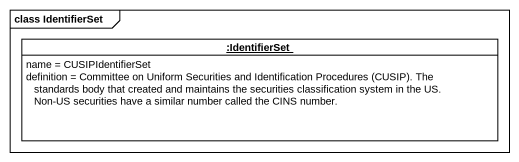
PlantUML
@startuml
mainframe class IdentifierSet
hide circle
hide empty members
object ":IdentifierSet" as IdentifierSet {
  name = CUSIPIdentifierSet
  definition = Committee on Uniform Securities and Identification Procedures (CUSIP). The standards body that created and maintains the securities classification system in the US. Non-US securities have a similar number called the CINS number.
}
@enduml
